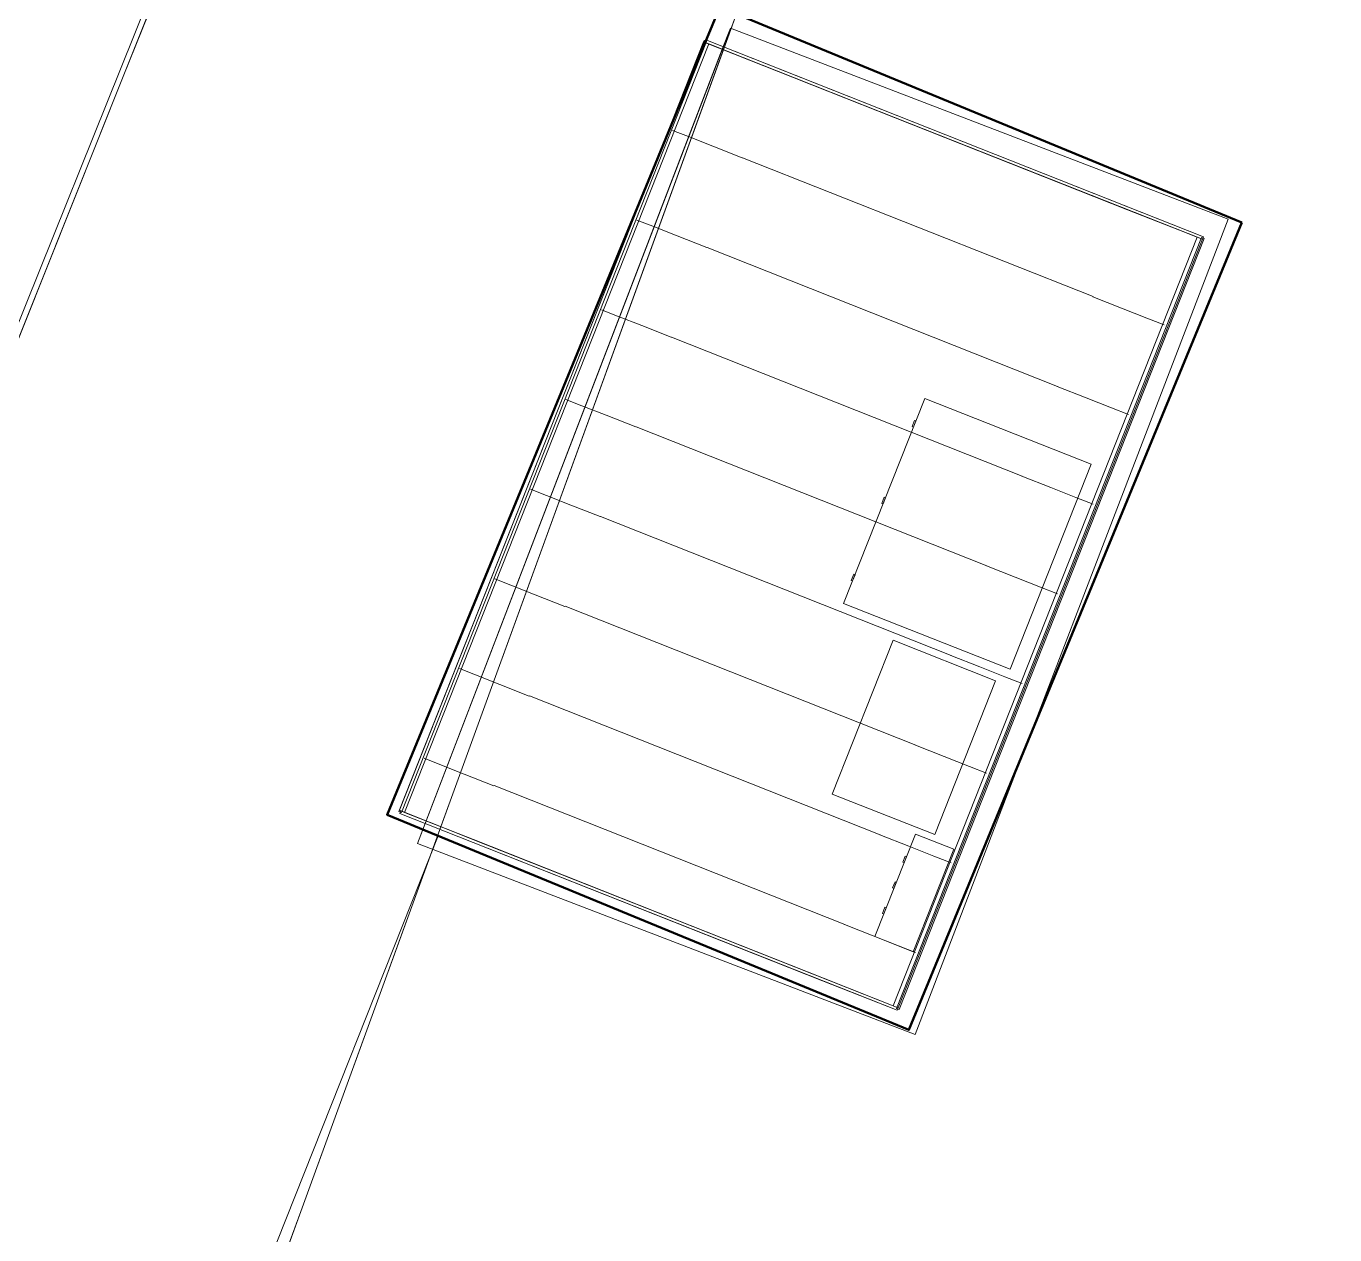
# Model space of a CAD drawing. Header units: metres. Extents: x -207 to 292, y -187 to 169.
# Drawn here: x -42.918 to -38.169, y -78.197 to -73.811 of the extents above; entities that cross this region are included whole.
import ezdxf

# ---------------------------------------------------------------- set-up
doc = ezdxf.new("R2010")
doc.units = ezdxf.units.M
for name, color, linetype, lineweight in [('A-FLOR', 7, 'Continuous', 9), ('A-ROOF', 7, 'Continuous', 9), ('A-ROOF-PATT', 7, 'Continuous', 9), ('C-TOPO', 7, 'Continuous', 9), ('E-ELEC-EQPM', 7, 'Continuous', 9), ('edificios', 7, 'Continuous', 50), ('EQUIPOS PIS', 7, 'Continuous', 9), ('I-WALL', 7, 'Continuous', 9), ('VEREDAS', 7, 'Continuous', 9)]:
    doc.layers.add(name, color=color, linetype=linetype, lineweight=lineweight)
doc.layers.add('PR10-ARQ-PL-001-Emplazamiento-C-1_dwg', color=7, linetype='Continuous', lineweight=9, true_color=0x767676)

# ---------------------------------------------------------------- blocks, each defined once
blk = doc.blocks.new('FP_11-PLANTA EMPLAZAMIENTO ACTUALIZADO')
at = {"layer": 'A-ROOF'}
blk.add_line((-40.4597, -73.868), (-41.5632, -76.6566), dxfattribs=at)
at = {"layer": 'A-ROOF-PATT', "color": 254, "true_color": 0xcbe5d8}
for p, q in [((-40.5147, -74.2119), (-40.5727, -74.189)), ((-40.4265, -74.2468), (-40.5147, -74.2119)), ((-40.3195, -74.2892), (-40.4265, -74.2468)), ((-40.6435, -74.5373), (-40.7015, -74.5144)), ((-40.5553, -74.5722), (-40.6435, -74.5373)), ((-40.4483, -74.6146), (-40.5553, -74.5722)), ((-40.7723, -74.8628), (-40.8303, -74.8398)), ((-40.6841, -74.8977), (-40.7723, -74.8628)), ((-40.5771, -74.94), (-40.6841, -74.8977)), ((-40.9011, -75.1882), (-40.9591, -75.1653)), ((-40.8129, -75.2231), (-40.9011, -75.1882)), ((-40.7059, -75.2655), (-40.8129, -75.2231)), ((-41.0299, -75.5137), (-41.0879, -75.4907)), ((-40.9417, -75.5486), (-41.0299, -75.5137)), ((-40.8346, -75.5909), (-40.9417, -75.5486)), ((-41.1587, -75.8391), (-41.2166, -75.8162)), ((-41.0705, -75.874), (-41.1587, -75.8391)), ((-40.9634, -75.9164), (-41.0705, -75.874)), ((-41.2875, -76.1646), (-41.3454, -76.1416)), ((-41.1992, -76.1995), (-41.2875, -76.1646)), ((-41.0922, -76.2418), (-41.1992, -76.1995)), ((-41.4162, -76.49), (-41.4742, -76.4671)), ((-41.328, -76.5249), (-41.4162, -76.49)), ((-41.221, -76.5673), (-41.328, -76.5249))]:
    blk.add_line(p, q, dxfattribs=at)
blk = doc.blocks.new('FP_12-PLANTA EMPLAZAMIENTO ACTUALIZADO')
at = {"layer": 'A-ROOF'}
blk.add_line((-39.7529, -77.373), (-38.6494, -74.5844), dxfattribs=at)
at = {"layer": 'A-ROOF-PATT', "color": 254, "true_color": 0xcbe5d8}
for p, q in [((-38.9423, -74.8341), (-39.047, -74.7927)), ((-38.8508, -74.8704), (-38.9423, -74.8341)), ((-38.7884, -74.895), (-38.8508, -74.8704)), ((-39.0711, -75.1596), (-39.1758, -75.1182)), ((-38.9795, -75.1958), (-39.0711, -75.1596)), ((-38.9172, -75.2205), (-38.9795, -75.1958)), ((-39.1999, -75.485), (-39.3045, -75.4436)), ((-39.1083, -75.5213), (-39.1999, -75.485)), ((-39.046, -75.5459), (-39.1083, -75.5213)), ((-39.3287, -75.8105), (-39.4333, -75.7691)), ((-39.2371, -75.8467), (-39.3287, -75.8105)), ((-39.1748, -75.8714), (-39.2371, -75.8467)), ((-39.4575, -76.1359), (-39.5621, -76.0945)), ((-39.3659, -76.1721), (-39.4575, -76.1359)), ((-39.3036, -76.1968), (-39.3659, -76.1721)), ((-39.5863, -76.4614), (-39.6909, -76.4199)), ((-39.4947, -76.4976), (-39.5863, -76.4614)), ((-39.4324, -76.5223), (-39.4947, -76.4976)), ((-39.715, -76.7868), (-39.8197, -76.7454)), ((-39.6235, -76.823), (-39.715, -76.7868)), ((-39.5612, -76.8477), (-39.6235, -76.823)), ((-39.8438, -77.1122), (-39.9485, -77.0708)), ((-39.7523, -77.1485), (-39.8438, -77.1122)), ((-39.6899, -77.1731), (-39.7523, -77.1485))]:
    blk.add_line(p, q, dxfattribs=at)
blk = doc.blocks.new('M_Tablero con botones - 150x400x500-2250485-PLANTA EMPLAZAMIENTO ACTUALIZADO')
at = {"layer": 'E-ELEC-EQPM'}
for p, q in [((0.2, 0), (-0.2, 0)), ((-0.2, 0), (0.2, 0)), ((-0.2, 0), (-0.2, -0.15)), ((-0.2, 0), (-0.2, -0.15)), ((0.2, -0.15), (0.2, 0)), ((0.2, 0), (0.2, -0.15)), ((0.2, -0.15), (-0.2, -0.15)), ((-0.2, -0.15), (0.2, -0.15)), ((-0.112, -0.15), (-0.112, -0.155)), ((-0.088, -0.15), (-0.112, -0.15)), ((-0.088, -0.15), (-0.112, -0.15)), ((-0.112, -0.15), (-0.112, -0.155)), ((-0.088, -0.15), (-0.112, -0.15)), ((-0.088, -0.15), (-0.112, -0.15)), ((-0.112, -0.155), (-0.088, -0.155)), ((-0.112, -0.155), (-0.088, -0.155)), ((-0.112, -0.155), (-0.088, -0.155)), ((-0.112, -0.155), (-0.088, -0.155)), ((-0.088, -0.155), (-0.088, -0.15)), ((-0.088, -0.155), (-0.088, -0.15)), ((-0.012, -0.15), (-0.012, -0.155)), ((0.012, -0.15), (-0.012, -0.15)), ((0.012, -0.15), (-0.012, -0.15)), ((-0.012, -0.15), (-0.012, -0.155)), ((0.012, -0.15), (-0.012, -0.15)), ((0.012, -0.15), (-0.012, -0.15)), ((-0.012, -0.155), (0.012, -0.155)), ((-0.012, -0.155), (0.012, -0.155)), ((-0.012, -0.155), (0.012, -0.155)), ((-0.012, -0.155), (0.012, -0.155)), ((0.012, -0.155), (0.012, -0.15)), ((0.012, -0.155), (0.012, -0.15)), ((0.088, -0.15), (0.088, -0.155)), ((0.112, -0.15), (0.088, -0.15)), ((0.112, -0.15), (0.088, -0.15)), ((0.088, -0.15), (0.088, -0.155)), ((0.112, -0.15), (0.088, -0.15)), ((0.112, -0.15), (0.088, -0.15)), ((0.088, -0.155), (0.112, -0.155)), ((0.088, -0.155), (0.112, -0.155)), ((0.088, -0.155), (0.112, -0.155)), ((0.088, -0.155), (0.112, -0.155)), ((0.112, -0.155), (0.112, -0.15)), ((0.112, -0.155), (0.112, -0.15))]:
    blk.add_line(p, q, dxfattribs=at)
blk = doc.blocks.new('M_Tablero con botones - 650x800x1900-2252472-PLANTA EMPLAZAMIENTO ACTUALIZADO')
at = {"layer": 'E-ELEC-EQPM'}
for p, q in [((0.4, 0), (-0.4, 0)), ((-0.4, 0), (0.4, 0)), ((-0.4, 0), (-0.4, -0.65)), ((-0.4, 0), (-0.4, -0.65)), ((0.4, -0.65), (0.4, 0)), ((0.4, 0), (0.4, -0.65)), ((0.4, -0.65), (-0.4, -0.65)), ((-0.4, -0.65), (0.4, -0.65)), ((-0.312, -0.65), (-0.312, -0.655)), ((-0.288, -0.65), (-0.312, -0.65)), ((-0.288, -0.65), (-0.312, -0.65)), ((-0.312, -0.65), (-0.312, -0.655)), ((-0.288, -0.65), (-0.312, -0.65)), ((-0.288, -0.65), (-0.312, -0.65)), ((-0.312, -0.655), (-0.288, -0.655)), ((-0.312, -0.655), (-0.288, -0.655)), ((-0.312, -0.655), (-0.288, -0.655)), ((-0.312, -0.655), (-0.288, -0.655)), ((-0.288, -0.655), (-0.288, -0.65)), ((-0.288, -0.655), (-0.288, -0.65)), ((-0.012, -0.65), (-0.012, -0.655)), ((0.012, -0.65), (-0.012, -0.65)), ((0.012, -0.65), (-0.012, -0.65)), ((-0.012, -0.65), (-0.012, -0.655)), ((0.012, -0.65), (-0.012, -0.65)), ((0.012, -0.65), (-0.012, -0.65)), ((-0.012, -0.655), (0.012, -0.655)), ((-0.012, -0.655), (0.012, -0.655)), ((-0.012, -0.655), (0.012, -0.655)), ((-0.012, -0.655), (0.012, -0.655)), ((0.012, -0.655), (0.012, -0.65)), ((0.012, -0.655), (0.012, -0.65)), ((0.288, -0.65), (0.288, -0.655)), ((0.312, -0.65), (0.288, -0.65)), ((0.312, -0.65), (0.288, -0.65)), ((0.288, -0.65), (0.288, -0.655)), ((0.312, -0.65), (0.288, -0.65)), ((0.312, -0.65), (0.288, -0.65)), ((0.288, -0.655), (0.312, -0.655)), ((0.288, -0.655), (0.312, -0.655)), ((0.288, -0.655), (0.312, -0.655)), ((0.288, -0.655), (0.312, -0.655)), ((0.312, -0.655), (0.312, -0.65)), ((0.312, -0.655), (0.312, -0.65))]:
    blk.add_line(p, q, dxfattribs=at)
blk = doc.blocks.new('M_Tablero con botones - 600x400x100-2252961-PLANTA EMPLAZAMIENTO ACTUALIZADO')
at = {"layer": 'E-ELEC-EQPM'}
for p, q in [((0.3, 0), (-0.3, 0)), ((-0.3, 0), (0.3, 0)), ((-0.3, 0), (-0.3, -0.4)), ((-0.3, 0), (-0.3, -0.4)), ((0.3, -0.4), (0.3, 0)), ((0.3, 0), (0.3, -0.4)), ((0.3, -0.4), (-0.3, -0.4)), ((-0.3, -0.4), (0.3, -0.4))]:
    blk.add_line(p, q, dxfattribs=at)
blk = doc.blocks.new('YADRAN_LASQUEMAS_ARQ_MO_002_TERRAZAS_rvt-1-PLANTA EMPLAZAMIENTO ACTUALIZADO')
at = {"layer": 'A-ROOF-PATT', "true_color": 0x008040}
h = blk.add_hatch(dxfattribs=at)
h.set_pattern_fill('FP_20', color=116, style=0, pattern_type=2)
h.set_pattern_definition([(158.41, (-40.745, -73.744), (-0.128787, -0.325444), [])])
h.paths.add_polyline_path([(-40.0244, -77.2656), (-38.9209, -74.477), (-40.1934, -73.9734), (-41.2969, -76.762), (-41.0399, -76.8637)])
at = {"layer": 'A-ROOF'}
for p, q in [((-40.4597, -73.868), (-41.5632, -76.6566)), ((-41.5446, -76.664), (-40.4411, -73.8754)), ((-40.1934, -73.9734), (-40.4597, -73.868)), ((-40.4411, -73.8754), (-40.4597, -73.868)), ((-40.4411, -73.8754), (-40.1911, -73.9743)), ((-40.1934, -73.9734), (-38.9209, -74.477)), ((-38.9186, -74.4779), (-40.1911, -73.9743)), ((-38.6494, -74.5844), (-38.9209, -74.477)), ((-38.9186, -74.4779), (-38.668, -74.577)), ((-39.7715, -77.3657), (-38.668, -74.577)), ((-39.7529, -77.373), (-38.6494, -74.5844)), ((-38.6494, -74.5844), (-38.668, -74.577)), ((-41.5632, -76.6566), (-41.5446, -76.664)), ((-41.5632, -76.6566), (-41.2969, -76.762)), ((-41.2947, -76.7629), (-41.5446, -76.664)), ((-40.0244, -77.2656), (-41.2969, -76.762)), ((-41.2947, -76.7629), (-40.0221, -77.2665)), ((-40.0244, -77.2656), (-39.7529, -77.373)), ((-39.7715, -77.3657), (-40.0221, -77.2665)), ((-39.7715, -77.3657), (-39.7529, -77.373))]:
    blk.add_line(p, q, dxfattribs=at)
at = {"layer": 'I-WALL'}
for p, q in [((-40.4578, -73.8634), (-41.565, -76.6613)), ((-41.565, -76.6613), (-40.4578, -73.8634)), ((-40.4485, -73.8671), (-41.5557, -76.665)), ((-41.5557, -76.665), (-40.4485, -73.8671)), ((-40.4578, -73.8634), (-40.4485, -73.8671)), ((-40.4485, -73.8671), (-40.4578, -73.8634)), ((-40.4513, -73.8606), (-40.455, -73.8699)), ((-40.455, -73.8699), (-40.4513, -73.8606)), ((-40.455, -73.8699), (-38.6494, -74.5844)), ((-40.455, -73.8699), (-40.1888, -73.9752)), ((-40.1851, -73.9659), (-40.4513, -73.8606)), ((-38.6457, -74.5751), (-40.4513, -73.8606)), ((-38.9209, -74.477), (-40.1888, -73.9752)), ((-40.1851, -73.9659), (-38.9172, -74.4677)), ((-38.6457, -74.5751), (-38.9172, -74.4677)), ((-38.9209, -74.477), (-38.6494, -74.5844)), ((-38.6522, -74.5779), (-39.7594, -77.3758)), ((-39.7594, -77.3758), (-38.6522, -74.5779)), ((-38.6429, -74.5816), (-39.7501, -77.3795)), ((-39.7501, -77.3795), (-38.6429, -74.5816)), ((-38.6522, -74.5779), (-38.6429, -74.5816)), ((-38.6429, -74.5816), (-38.6522, -74.5779)), ((-38.6494, -74.5844), (-38.6457, -74.5751)), ((-38.6457, -74.5751), (-38.6494, -74.5844)), ((-41.5557, -76.665), (-41.565, -76.6613)), ((-41.5557, -76.665), (-41.565, -76.6613)), ((-41.5586, -76.6585), (-41.5622, -76.6678)), ((-41.5622, -76.6678), (-41.5586, -76.6585)), ((-41.5622, -76.6678), (-39.7566, -77.3823)), ((-41.5622, -76.6678), (-41.296, -76.7731)), ((-41.2923, -76.7639), (-41.5586, -76.6585)), ((-39.7529, -77.373), (-41.5586, -76.6585)), ((-40.0281, -77.2749), (-41.296, -76.7731)), ((-41.2923, -76.7639), (-40.0244, -77.2656)), ((-39.7529, -77.373), (-40.0244, -77.2656)), ((-40.0281, -77.2749), (-39.7566, -77.3823)), ((-39.7501, -77.3795), (-39.7594, -77.3758)), ((-39.7501, -77.3795), (-39.7594, -77.3758)), ((-39.7566, -77.3823), (-39.7529, -77.373)), ((-39.7529, -77.373), (-39.7566, -77.3823))]:
    blk.add_line(p, q, dxfattribs=at)
at = {"layer": 'A-ROOF'}
for name in ['FP_11-PLANTA EMPLAZAMIENTO ACTUALIZADO', 'FP_12-PLANTA EMPLAZAMIENTO ACTUALIZADO']:
    blk.add_blockref(name, (0, 0), dxfattribs=at)
at = {"layer": 'E-ELEC-EQPM', "lineweight": 9, "rotation": 248.4099999999994}
for name, p in [('M_Tablero con botones - 650x800x1900-2252472-PLANTA EMPLAZAMIENTO ACTUALIZADO', (-39.1996, -75.7729)), ('M_Tablero con botones - 600x400x100-2252961-PLANTA EMPLAZAMIENTO ACTUALIZADO', (-39.5101, -76.4657)), ('M_Tablero con botones - 600x400x100-2252961-PLANTA EMPLAZAMIENTO ACTUALIZADO', (-39.5101, -76.4657)), ('M_Tablero con botones - 150x400x500-2250485-PLANTA EMPLAZAMIENTO ACTUALIZADO', (-39.625, -76.9837))]:
    blk.add_blockref(name, p, dxfattribs=at)
blk = doc.blocks.new('PR10-ARQ-PL-001-Emplazamiento-C-1_dwg-674643-PLANTA EMPLAZAMIENTO ACTUALIZADO')
at = {"layer": 'A-FLOR'}
for p, q in [((-40.3919, -73.8949), (-40.3624, -73.8182)), ((-41.4667, -76.6948), (-40.3919, -73.8949))]:
    blk.add_line(p, q, dxfattribs=at)
at = {"layer": 'A-FLOR', "flags": 128}
blk.add_lwpolyline([(-40.3624, -73.8182), (-38.5557, -74.5118), (-39.6914, -77.4704), (-41.4981, -76.7768), (-41.4667, -76.6948)], dxfattribs=at)
at = {"layer": 'C-TOPO', "flags": 128}
for points in [[(-22.4063, -29.137), (-24.0453, -33.3001), (-26.0577, -38.2809), (-26.502, -39.3808), (-27.0315, -40.6912), (-28.5183, -44.3711), (-30.5761, -49.5428), (-31.9686, -53.0422), (-33.5036, -56.8415), (-34.3167, -58.854), (-36.72, -64.8025), (-37.5872, -66.9487), (-38.6445, -69.5656), (-40.3227, -73.7195), (-40.3872, -73.8967)], [(-22.4063, -29.137), (-24.0453, -33.3001), (-26.0577, -38.2809), (-26.502, -39.3808), (-27.0315, -40.6912), (-28.5183, -44.3711), (-30.5761, -49.5428), (-31.9686, -53.0422), (-33.5036, -56.8415), (-34.3167, -58.854), (-36.72, -64.8025), (-37.5872, -66.9487), (-38.6445, -69.5656), (-40.3227, -73.7195), (-40.3872, -73.8967)], [(-41.4134, -76.7159), (-41.9217, -78.1125), (-42.2371, -78.9792), (-42.2714, -79.0732), (-42.4474, -79.5568), (-42.5819, -79.8967), (-44.2798, -79.2248), (-44.6888, -79.0629), (-45.2714, -78.8324), (-46.4352, -78.3719), (-48.3047, -77.6321), (-47.843, -76.4893), (-47.7608, -76.2858), (-47.7545, -76.2704), (-44.0715, -77.7585), (-43.8859, -77.2945), (-42.5655, -73.9935), (-40.539, -68.9272), (-40.3742, -68.5151), (-38.6491, -64.2454)], [(-43.8859, -77.2945), (-42.5655, -73.9935), (-40.539, -68.9272), (-40.3742, -68.5151), (-38.6491, -64.2454), (-37.2642, -60.8177), (-36.2062, -58.1304), (-34.6938, -54.2891), (-34.2482, -53.1574), (-34.1861, -52.9255), (-34.8086, -52.6352), (-33.4285, -49.6754), (-33.2654, -49.7515), (-32.6953, -48.723), (-31.7437, -47.0062), (-29.8078, -42.1358), (-28.6177, -39.1414), (-28.3653, -38.5167), (-28.322, -38.4097)], [(-40.3872, -73.8967), (-41.3069, -76.4233), (-41.4134, -76.7159)], [(-40.3872, -73.8967), (-41.3069, -76.4233), (-41.4134, -76.7159)], [(-41.4134, -76.7159), (-41.9217, -78.1125), (-42.2371, -78.9792), (-42.2714, -79.0732), (-42.4474, -79.5568), (-42.5819, -79.8967), (-44.2798, -79.2248), (-44.6888, -79.0629), (-45.2714, -78.8324), (-46.4352, -78.3719), (-48.3047, -77.6321), (-47.843, -76.4893), (-47.7608, -76.2858), (-47.7545, -76.2704), (-44.0715, -77.7585), (-43.8859, -77.2945)]]:
    blk.add_lwpolyline(points, dxfattribs=at)
at = {"layer": 'edificios'}
blk.add_line((-40.6344, -74.3096), (-40.4534, -73.8705), dxfattribs=at)
at = {"layer": 'edificios', "flags": 128}
for points in [[(-40.4534, -73.8705), (-40.4007, -73.7426), (-38.5067, -74.5232)], [(-38.5067, -74.5232), (-39.7143, -77.4533), (-41.6084, -76.6727), (-40.6344, -74.3096)]]:
    blk.add_lwpolyline(points, dxfattribs=at)
at = {"layer": 'EQUIPOS PIS'}
blk.add_circle((-47.6068, -71.0145), 5.1472, dxfattribs=at)
at = {"layer": 'VEREDAS'}
blk.add_line((-41.4226, -76.7492), (-42.5628, -79.6188), dxfattribs=at)
at = {"layer": 'VEREDAS', "flags": 128}
blk.add_lwpolyline([(-31.291, -45.8737), (-31.7356, -47.0358), (-33.2908, -49.759), (-33.5606, -49.8419), (-34.4434, -52.2459), (-34.1948, -53.1181), (-44.3011, -78.2547), (-43.8866, -79.0985)], dxfattribs=at)

msp = doc.modelspace()

# ---------------------------------------------------------------- linework, layer by layer
at = {"layer": 'A-FLOR'}
for p, q in [((-41.4981, -76.7768), (-40.3624, -73.8182)), ((-40.3624, -73.8182), (-38.5557, -74.5118)), ((-38.5557, -74.5118), (-39.6914, -77.4704)), ((-39.6914, -77.4704), (-41.4981, -76.7768))]:
    msp.add_line(p, q, dxfattribs=at)
at = {"layer": 'C-TOPO'}
for p, q in [((-42.5655, -73.9935), (-40.539, -68.9272)), ((-40.539, -68.9272), (-42.5655, -73.9935)), ((-40.3227, -73.7195), (-41.3069, -76.4233)), ((-41.3069, -76.4233), (-40.3227, -73.7195)), ((-43.8859, -77.2945), (-42.5655, -73.9935)), ((-42.5655, -73.9935), (-43.8859, -77.2945)), ((-41.3069, -76.4233), (-41.9217, -78.1125)), ((-41.9217, -78.1125), (-41.3069, -76.4233)), ((-41.9217, -78.1125), (-42.2371, -78.9792)), ((-42.2371, -78.9792), (-41.9217, -78.1125))]:
    msp.add_line(p, q, dxfattribs=at)

# ---------------------------------------------------------------- block references
at = {"lineweight": 5}
msp.add_blockref('YADRAN_LASQUEMAS_ARQ_MO_002_TERRAZAS_rvt-1-PLANTA EMPLAZAMIENTO ACTUALIZADO', (0, 0), dxfattribs=at)
at = {"layer": 'PR10-ARQ-PL-001-Emplazamiento-C-1_dwg', "color": 7}
msp.add_blockref('PR10-ARQ-PL-001-Emplazamiento-C-1_dwg-674643-PLANTA EMPLAZAMIENTO ACTUALIZADO', (0, 0), dxfattribs=at)

doc.saveas('drawing.dxf')
